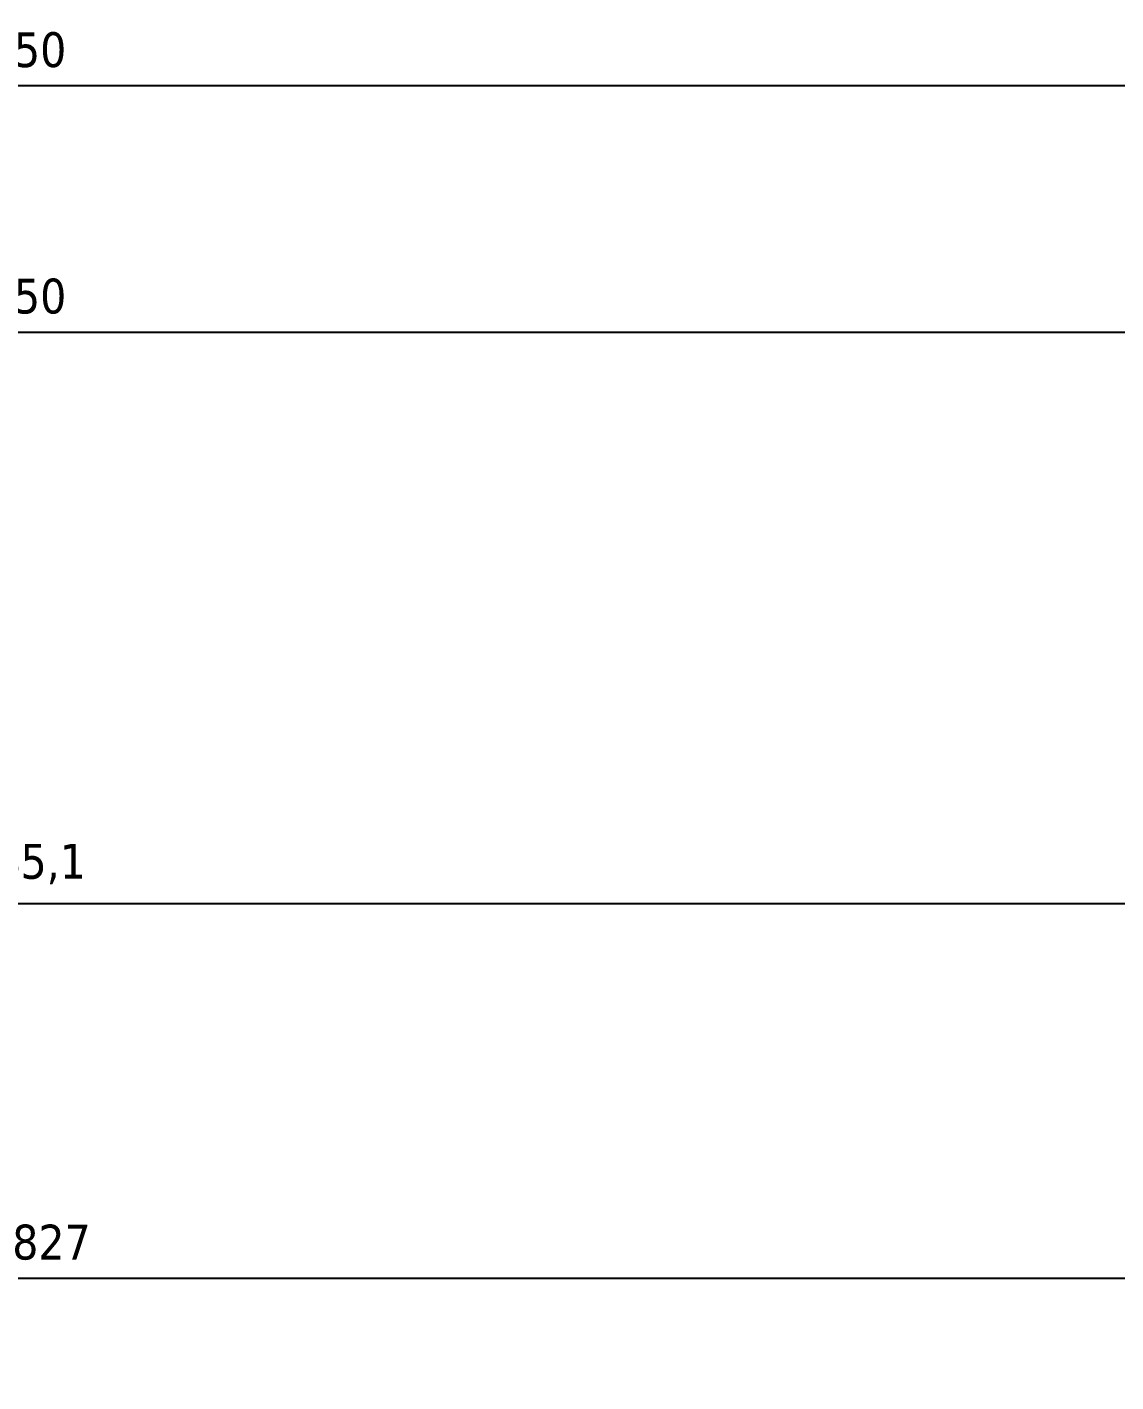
# Model space of a CAD drawing. Header units: millimetres. Extents: x -20000 to 230000, y -17405 to 24510.
# Drawn here: x 5125 to 5437.5, y -16527.7 to -16139 of the extents above; entities that cross this region are included whole.
import ezdxf

# ---------------------------------------------------------------- set-up
doc = ezdxf.new("R2010")
doc.units = ezdxf.units.MM
doc.header["$PDMODE"] = 35
doc.header["$PDSIZE"] = 0.5
doc.layers.get('Defpoints').update_dxf_attribs({"true_color": 0xc2a584})
doc.layers.add('1 - Cotation', color=32, linetype='Continuous', lineweight=13)
doc.styles.add('Texte Poralu', font='tahomabd.ttf')
doc.dimstyles.new('30 - 1000', dxfattribs={"dimtxt": 10, "dimasz": 10, "dimexe": 5, "dimexo": 2.5, "dimgap": 5, "dimtad": 1, "dimdec": 1, "dimtxsty": 'Texte Poralu', "dimcen": 5, "dimazin": 0, "dimtfac": 1, "dimtdec": 1, "dimtmove": 0, "dimatfit": 3, "dimfxl": 1, "dimarcsym": 0})

# ---------------------------------------------------------------- blocks, each defined once
blk = doc.blocks.new('*D865')
at = {"layer": '1 - Cotation', "color": 0, "lineweight": -2, "transparency": 16777216}
for p, q in [((4650, -16197.72246432257), (4650, -16150.79085609579)), ((5600, -16197.72246432257), (5600, -16150.79085609579)), ((4660, -16155.79085609579), (5590, -16155.79085609579))]:
    blk.add_line(p, q, dxfattribs=at)
at = {"layer": '1 - Cotation', "color": 0, "transparency": 16777216}
for points in [[(4660, -16154.12418942912), (4660, -16157.45752276245), (4650, -16155.79085609579)], [(5590, -16154.12418942912), (5590, -16157.45752276245), (5600, -16155.79085609579)]]:
    blk.add_solid(points, dxfattribs=at)
at = {"layer": 'Defpoints', "color": 0, "transparency": 16777216}
for p in [(5600, -16155.79085609579), (4650, -16200.22246432257), (5600, -16200.22246432257)]:
    blk.add_point(p, dxfattribs=at)
at = {"layer": '1 - Cotation', "color": 0, "transparency": 16777216, "insert": (5125, -16145.58602063575), "char_height": 10, "attachment_point": 5, "style": 'Texte Poralu'}
blk.add_mtext('950', dxfattribs=at)
blk = doc.blocks.new('*D864')
at = {"layer": '1 - Cotation', "color": 0, "lineweight": -2, "transparency": 16777216}
for p, q in [((5545.5, -16439.72246432257), (5545.5, -16502.93343461567)), ((4718.5, -16525.2224643261), (4718.5, -16492.93343461567)), ((4728.5, -16497.93343461567), (5535.5, -16497.93343461567))]:
    blk.add_line(p, q, dxfattribs=at)
at = {"layer": '1 - Cotation', "color": 0, "transparency": 16777216}
for points in [[(4728.5, -16496.266767949), (4728.5, -16499.60010128234), (4718.5, -16497.93343461567)], [(5535.5, -16496.266767949), (5535.5, -16499.60010128234), (5545.5, -16497.93343461567)]]:
    blk.add_solid(points, dxfattribs=at)
at = {"layer": 'Defpoints', "color": 0, "transparency": 16777216}
for p in [(5545.5, -16437.22246432257), (5545.5, -16497.93343461567), (4718.5, -16527.7224643261)]:
    blk.add_point(p, dxfattribs=at)
at = {"layer": '1 - Cotation', "color": 0, "transparency": 16777216, "insert": (5132, -16487.7050934471), "char_height": 10, "attachment_point": 5, "style": 'Texte Poralu'}
blk.add_mtext('827', dxfattribs=at)
blk = doc.blocks.new('*D862')
at = {"layer": '1 - Cotation', "color": 0, "lineweight": -2, "transparency": 16777216}
for p, q in [((4700.000119160956, -16202.72246432257), (4700.000119160956, -16231.50578873651)), ((5549.999880839049, -16202.72246432257), (5549.999880839049, -16231.50578873651)), ((4710.000119160956, -16226.50578873651), (5539.999880839049, -16226.50578873651))]:
    blk.add_line(p, q, dxfattribs=at)
at = {"layer": '1 - Cotation', "color": 0, "transparency": 16777216}
for points in [[(4710.000119160956, -16224.83912206984), (4710.000119160956, -16228.17245540318), (4700.000119160956, -16226.50578873651)], [(5539.999880839049, -16224.83912206984), (5539.999880839049, -16228.17245540318), (5549.999880839049, -16226.50578873651)]]:
    blk.add_solid(points, dxfattribs=at)
at = {"layer": 'Defpoints', "color": 0, "transparency": 16777216}
for p in [(4700.000119160956, -16200.22246432257), (5549.999880839049, -16200.22246432257), (5549.999880839049, -16226.50578873651)]:
    blk.add_point(p, dxfattribs=at)
at = {"layer": '1 - Cotation', "color": 0, "transparency": 16777216, "insert": (5125.000000000003, -16216.27744756794), "char_height": 10, "attachment_point": 5, "style": 'Texte Poralu'}
blk.add_mtext('850', dxfattribs=at)
blk = doc.blocks.new('*D863')
at = {"layer": '1 - Cotation', "color": 0, "lineweight": -2, "transparency": 16777216}
for p, q in [((4702.473401357771, -16390.72246432257), (4702.473401357771, -16395.50223323161)), ((4712.473401357771, -16390.50223323161), (5537.526598642229, -16390.50223323161)), ((5547.526598642229, -16390.72246432257), (5547.526598642229, -16395.50223323161))]:
    blk.add_line(p, q, dxfattribs=at)
at = {"layer": '1 - Cotation', "color": 0, "transparency": 16777216}
for points in [[(4712.473401357771, -16388.83556656495), (4712.473401357771, -16392.16889989828), (4702.473401357771, -16390.50223323161)], [(5537.526598642229, -16388.83556656495), (5537.526598642229, -16392.16889989828), (5547.526598642229, -16390.50223323161)]]:
    blk.add_solid(points, dxfattribs=at)
at = {"layer": 'Defpoints', "color": 0, "transparency": 16777216}
for p in [(4702.473401357771, -16388.22246432257), (5547.526598642229, -16388.22246432257), (5547.526598642229, -16390.50223323161)]:
    blk.add_point(p, dxfattribs=at)
at = {"layer": '1 - Cotation', "color": 0, "transparency": 16777216, "insert": (5125, -16379.14561805364), "char_height": 10, "attachment_point": 5, "style": 'Texte Poralu'}
blk.add_mtext('845,1', dxfattribs=at)

msp = doc.modelspace()

# ---------------------------------------------------------------- dimensions: what is measured, and where the dimension line sits
at = {"layer": '1 - Cotation'}
for base, p1, p2, picture, middle in [((5600, -16155.79085609579), (4650, -16200.22246432257), (5600, -16200.22246432257), '*D865', (5125, -16145.58602063575)), ((5549.999880839049, -16226.50578873651), (4700.000119160956, -16200.22246432257), (5549.999880839049, -16200.22246432257), '*D862', (5125.000000000003, -16216.27744756794)), ((5547.526598642229, -16390.50223323161), (4702.473401357771, -16388.22246432257), (5547.526598642229, -16388.22246432257), '*D863', (5125, -16379.14561805364)), ((5545.5, -16497.93343461567), (4718.5, -16527.7224643261), (5545.5, -16437.22246432257), '*D864', (5132, -16487.7050934471))]:
    dim = msp.add_linear_dim(base=base, p1=p1, p2=p2, dimstyle='30 - 1000', dxfattribs=at)
    dim.commit()
    dim.dimension.update_dxf_attribs({"geometry": picture, "text_midpoint": middle})

doc.saveas('drawing.dxf')
